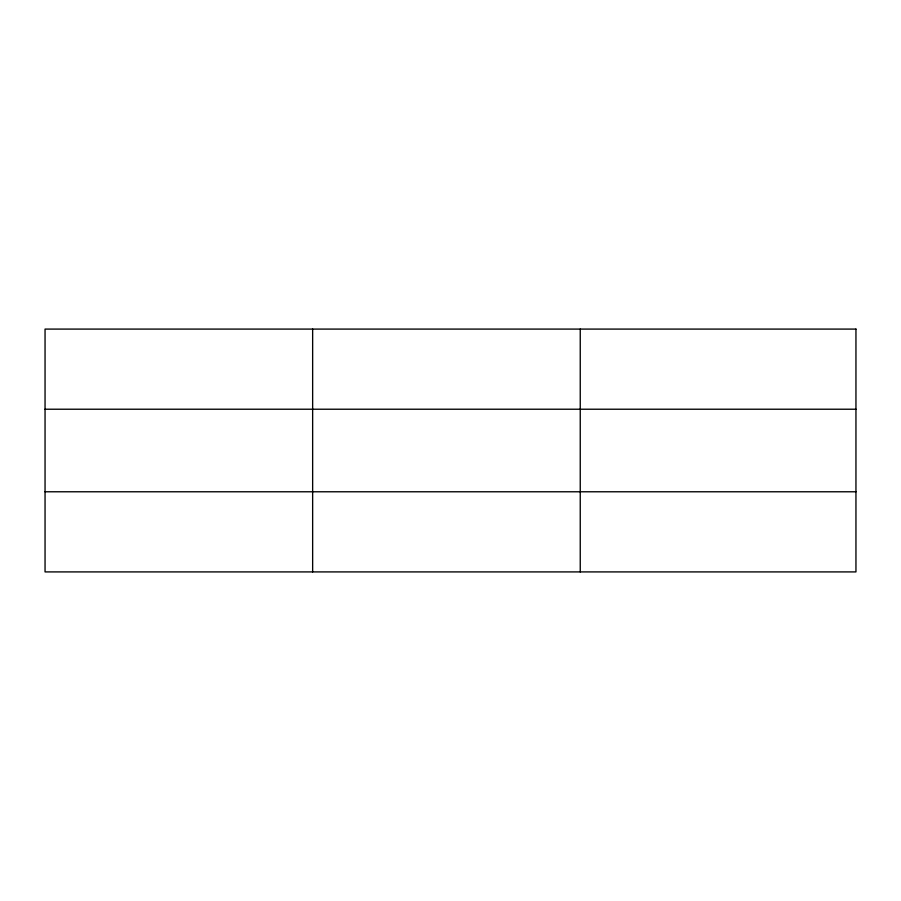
<?xml version="1.0" encoding="UTF-8"?>
<svg xmlns="http://www.w3.org/2000/svg" width="901" height="901" viewBox="0 0 901 901"><rect width="100%" height="100%" fill="white"/><g stroke="black" fill="none" stroke-linecap="round" stroke-linejoin="round"><path stroke-width="1.35" d="M312.647 329.09L312.647 571.91M580.244 329.09L580.244 571.91M45.05 409.223L855.95 409.223M45.05 491.777L855.95 491.777M855.95 329.09L855.95 571.91L45.05 571.91L45.05 329.09L855.95 329.09"/></g></svg>
